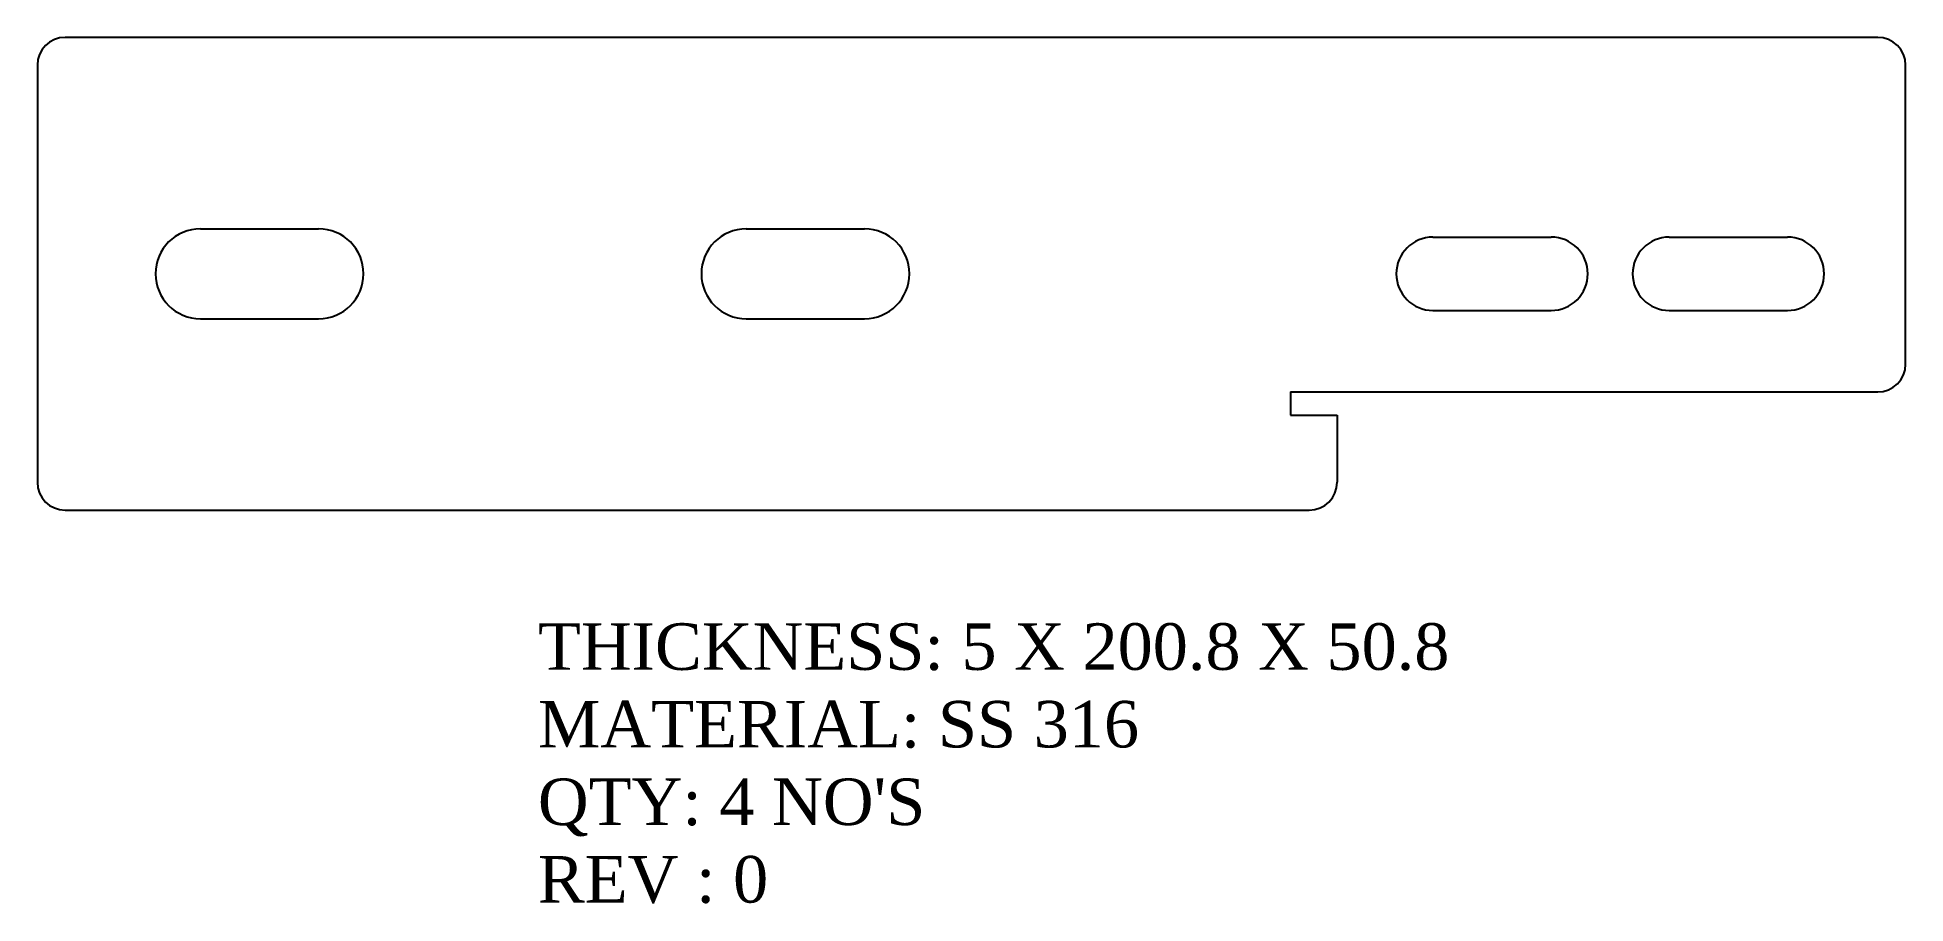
# Model space of a CAD drawing. Header units: inches. Extents: x 2323 to 2524, y -137 to -44.
import ezdxf

# ---------------------------------------------------------------- set-up
doc = ezdxf.new("R2010")
doc.units = ezdxf.units.IN
doc.header["$MEASUREMENT"] = 0
doc.layers.add('LaserCutting', color=3, linetype='Continuous')

msp = doc.modelspace()

# ---------------------------------------------------------------- linework, layer by layer
at = {"layer": 'LaserCutting'}
for p, q in [((2520.94, -43.52), (2326.14, -43.52)), ((2323.14, -46.52), (2323.14, -91.32)), ((2523.94, -78.62), (2523.94, -46.52)), ((2340.67, -64.1), (2353.37, -64.1)), ((2399.34, -64.1), (2412.04, -64.1)), ((2473.14, -64.99), (2485.84, -64.99)), ((2498.54, -64.99), (2511.24, -64.99)), ((2340.67, -73.75), (2353.37, -73.75)), ((2399.34, -73.75), (2412.04, -73.75)), ((2473.14, -72.86), (2485.84, -72.86)), ((2498.54, -72.86), (2511.24, -72.86)), ((2457.84, -81.62), (2520.94, -81.62)), ((2457.84, -81.62), (2457.84, -84.12)), ((2457.84, -84.12), (2462.84, -84.12)), ((2462.84, -84.12), (2462.84, -91.32)), ((2326.14, -94.32), (2459.84, -94.32))]:
    msp.add_line(p, q, dxfattribs=at)
for centre, radius, start, end in [((2326.14, -46.52), 3, 90, 180), ((2520.94, -46.52), 3, 360, 90), ((2340.67, -68.92), 4.83, 90, 270), ((2353.37, -68.92), 4.83, 270, 90), ((2399.34, -68.92), 4.83, 90, 270), ((2412.04, -68.92), 4.83, 270, 90), ((2473.14, -68.92), 3.94, 90, 270), ((2485.84, -68.92), 3.94, 270, 90), ((2498.54, -68.92), 3.94, 90, 270), ((2511.24, -68.92), 3.94, 270, 90), ((2520.94, -78.62), 3, 270, 0), ((2326.14, -91.32), 3, 180, 270), ((2459.84, -91.32), 3, 270, 0)]:
    msp.add_arc(centre, radius, start, end, dxfattribs=at)

# ---------------------------------------------------------------- texts
at = {"layer": 'LaserCutting', "insert": (2376.94, -106.47), "char_height": 5, "width": 112.2737, "attachment_point": 1}
msp.add_mtext("{\\fTimes New Roman|b0|i0|c0|p18;THICKNESS: 5 X 200.8 X 50.8\\PMATERIAL: SS 316\\PQTY: 4 NO'S\\PREV : 0}", dxfattribs=at)

doc.saveas('drawing.dxf')
